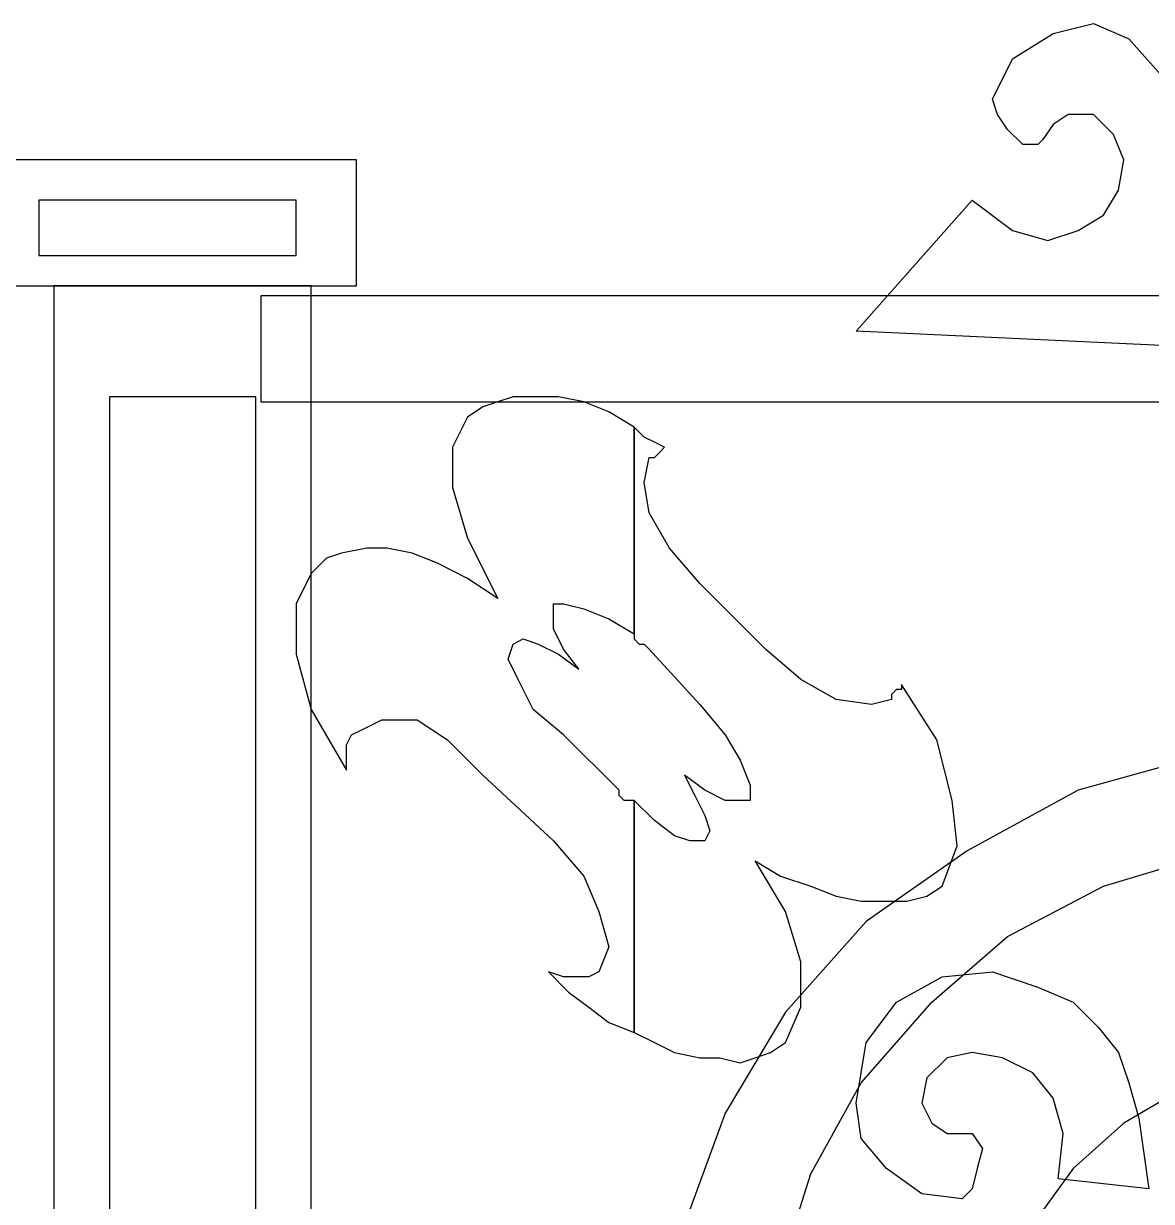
# Model space of a CAD drawing. Header units: centimetres. Extents: x -68 to 49, y -36 to 8.
# Drawn here: x 10.59 to 27.04, y -9.89 to 7.29 of the extents above; entities that cross this region are included whole.
import ezdxf

# ---------------------------------------------------------------- set-up
doc = ezdxf.new("R2010")
doc.units = ezdxf.units.CM
doc.header["$MEASUREMENT"] = 0
doc.layers.add('layer 1', color=7, linetype='Continuous')

msp = doc.modelspace()

# ---------------------------------------------------------------- linework, layer by layer
at = {"layer": 'layer 1', "color": 98}
for points, knots in [([(30.60911, 2.43098), (30.60911, 2.43098), (29.21096, 4.12348), (29.21096, 4.12348), (29.21096, 4.12348), (29.21096, 4.12348), (27.37129, 4.12348), (27.37129, 4.12348), (27.37129, 4.12348), (27.37129, 4.12348), (27.66563, 4.93294), (27.66563, 4.93294), (27.66563, 4.93294), (27.66563, 4.93294), (27.59205, 5.74239), (27.59205, 5.74239), (27.59205, 5.74239), (27.59205, 5.74239), (27.2977, 6.40468), (27.2977, 6.40468), (27.2977, 6.40468), (27.2977, 6.40468), (26.709, 7.06696), (26.709, 7.06696), (26.709, 7.06696), (26.709, 7.06696), (26.19389, 7.28772), (26.19389, 7.28772), (26.19389, 7.28772), (26.19389, 7.28772), (25.6052, 7.14055), (25.6052, 7.14055), (25.6052, 7.14055), (25.6052, 7.14055), (25.0165, 6.77261), (25.0165, 6.77261), (25.0165, 6.77261), (25.0165, 6.77261), (24.72216, 6.18392), (24.72216, 6.18392), (24.72216, 6.18392), (24.72216, 6.18392), (24.79574, 5.96315), (24.79574, 5.96315), (24.79574, 5.96315), (24.79574, 5.96315), (24.94292, 5.74239), (24.94292, 5.74239), (24.94292, 5.74239), (24.94292, 5.74239), (25.16368, 5.52163), (25.16368, 5.52163), (25.16368, 5.52163), (25.16368, 5.52163), (25.38444, 5.52163), (25.38444, 5.52163), (25.38444, 5.52163), (25.38444, 5.52163), (25.45803, 5.59522), (25.45803, 5.59522), (25.45803, 5.59522), (25.45803, 5.59522), (25.6052, 5.81598), (25.6052, 5.81598), (25.6052, 5.81598), (25.6052, 5.81598), (25.82596, 5.96315), (25.82596, 5.96315), (25.82596, 5.96315), (25.82596, 5.96315), (26.19389, 5.96315), (26.19389, 5.96315), (26.19389, 5.96315), (26.19389, 5.96315), (26.48824, 5.66881), (26.48824, 5.66881), (26.48824, 5.66881), (26.48824, 5.66881), (26.63542, 5.30087), (26.63542, 5.30087), (26.63542, 5.30087), (26.63542, 5.30087), (26.56183, 4.85935), (26.56183, 4.85935), (26.56183, 4.85935), (26.56183, 4.85935), (26.34107, 4.49142), (26.34107, 4.49142), (26.34107, 4.49142), (26.34107, 4.49142), (25.97313, 4.27066), (25.97313, 4.27066), (25.97313, 4.27066), (25.97313, 4.27066), (25.53161, 4.12348), (25.53161, 4.12348), (25.53161, 4.12348), (25.53161, 4.12348), (25.0165, 4.27066), (25.0165, 4.27066), (25.0165, 4.27066), (25.0165, 4.27066), (24.42781, 4.71218), (24.42781, 4.71218), (24.42781, 4.71218), (24.42781, 4.71218), (22.73531, 2.79892), (22.73531, 2.79892), (22.73531, 2.79892), (22.73531, 2.79892), (30.60911, 2.43098), (30.60911, 2.43098)], [0, 0, 0, 0, 0.03571429, 0.03571429, 0.03571429, 0.03571429, 0.07142857, 0.07142857, 0.07142857, 0.07142857, 0.10714286, 0.10714286, 0.10714286, 0.10714286, 0.14285714, 0.14285714, 0.14285714, 0.14285714, 0.17857143, 0.17857143, 0.17857143, 0.17857143, 0.21428571, 0.21428571, 0.21428571, 0.21428571, 0.25, 0.25, 0.25, 0.25, 0.28571429, 0.28571429, 0.28571429, 0.28571429, 0.32142857, 0.32142857, 0.32142857, 0.32142857, 0.35714286, 0.35714286, 0.35714286, 0.35714286, 0.39285714, 0.39285714, 0.39285714, 0.39285714, 0.42857143, 0.42857143, 0.42857143, 0.42857143, 0.46428571, 0.46428571, 0.46428571, 0.46428571, 0.5, 0.5, 0.5, 0.5, 0.53571429, 0.53571429, 0.53571429, 0.53571429, 0.57142857, 0.57142857, 0.57142857, 0.57142857, 0.60714286, 0.60714286, 0.60714286, 0.60714286, 0.64285714, 0.64285714, 0.64285714, 0.64285714, 0.67857143, 0.67857143, 0.67857143, 0.67857143, 0.71428571, 0.71428571, 0.71428571, 0.71428571, 0.75, 0.75, 0.75, 0.75, 0.78571429, 0.78571429, 0.78571429, 0.78571429, 0.82142857, 0.82142857, 0.82142857, 0.82142857, 0.85714286, 0.85714286, 0.85714286, 0.85714286, 0.89285714, 0.89285714, 0.89285714, 0.89285714, 0.92857143, 0.92857143, 0.92857143, 0.92857143, 0.96428571, 0.96428571, 0.96428571, 0.96428571, 1, 1, 1, 1]), ([(10.07835, 5.30087), (10.07835, 5.30087), (15.4502, 5.30087), (15.4502, 5.30087), (15.4502, 5.30087), (15.4502, 5.30087), (15.4502, 3.4612), (15.4502, 3.4612), (15.4502, 3.4612), (15.4502, 3.4612), (10.07835, 3.4612), (10.07835, 3.4612), (10.07835, 3.4612), (10.07835, 3.4612), (10.07835, 5.30087), (10.07835, 5.30087)], [0, 0, 0, 0, 0.25, 0.25, 0.25, 0.25, 0.5, 0.5, 0.5, 0.5, 0.75, 0.75, 0.75, 0.75, 1, 1, 1, 1]), ([(11.03499, 3.4612), (11.03499, 3.4612), (14.78792, 3.4612), (14.78792, 3.4612), (14.78792, 3.4612), (14.78792, 3.4612), (14.78792, -34.58325), (14.78792, -34.58325), (14.78792, -34.58325), (14.78792, -34.58325), (11.03499, -34.58325), (11.03499, -34.58325), (11.03499, -34.58325), (11.03499, -34.58325), (11.03499, 3.4612), (11.03499, 3.4612)], [0, 0, 0, 0, 0.25, 0.25, 0.25, 0.25, 0.5, 0.5, 0.5, 0.5, 0.75, 0.75, 0.75, 0.75, 1, 1, 1, 1]), ([(14.05205, 3.31403), (14.05205, 3.31403), (46.35672, 3.31403), (46.35672, 3.31403), (46.35672, 3.31403), (46.35672, 3.31403), (46.35672, 1.7687), (46.35672, 1.7687), (46.35672, 1.7687), (46.35672, 1.7687), (14.05205, 1.7687), (14.05205, 1.7687), (14.05205, 1.7687), (14.05205, 1.7687), (14.05205, 3.31403), (14.05205, 3.31403)], [0, 0, 0, 0, 0.25, 0.25, 0.25, 0.25, 0.5, 0.5, 0.5, 0.5, 0.75, 0.75, 0.75, 0.75, 1, 1, 1, 1]), ([(19.49748, -7.42967), (19.49748, -7.42967), (19.12955, -7.28249), (19.12955, -7.28249), (19.12955, -7.28249), (19.12955, -7.28249), (18.8352, -7.06173), (18.8352, -7.06173), (18.8352, -7.06173), (18.8352, -7.06173), (18.54085, -6.84097), (18.54085, -6.84097), (18.54085, -6.84097), (18.54085, -6.84097), (18.24651, -6.54662), (18.24651, -6.54662), (18.24651, -6.54662), (18.24651, -6.54662), (18.46727, -6.62021), (18.46727, -6.62021), (18.46727, -6.62021), (18.46727, -6.62021), (18.61444, -6.62021), (18.61444, -6.62021), (18.61444, -6.62021), (18.61444, -6.62021), (18.8352, -6.62021), (18.8352, -6.62021), (18.8352, -6.62021), (18.8352, -6.62021), (18.98237, -6.54662), (18.98237, -6.54662), (18.98237, -6.54662), (18.98237, -6.54662), (18.98237, -6.54662), (18.98237, -6.54662), (18.98237, -6.54662), (18.98237, -6.54662), (19.12955, -6.17869), (19.12955, -6.17869), (19.12955, -6.17869), (19.12955, -6.17869), (18.98237, -5.66358), (18.98237, -5.66358), (18.98237, -5.66358), (18.98237, -5.66358), (18.76161, -5.14847), (18.76161, -5.14847), (18.76161, -5.14847), (18.76161, -5.14847), (18.32009, -4.63336), (18.32009, -4.63336), (18.32009, -4.63336), (18.32009, -4.63336), (17.28987, -3.67673), (17.28987, -3.67673), (17.28987, -3.67673), (17.28987, -3.67673), (16.77477, -3.16163), (16.77477, -3.16163), (16.77477, -3.16163), (16.77477, -3.16163), (16.33324, -2.86728), (16.33324, -2.86728), (16.33324, -2.86728), (16.33324, -2.86728), (15.81814, -2.86728), (15.81814, -2.86728), (15.81814, -2.86728), (15.81814, -2.86728), (15.52379, -3.01445), (15.52379, -3.01445), (15.52379, -3.01445), (15.52379, -3.01445), (15.52379, -3.01445), (15.52379, -3.01445), (15.52379, -3.01445), (15.52379, -3.01445), (15.37661, -3.08804), (15.37661, -3.08804), (15.37661, -3.08804), (15.37661, -3.08804), (15.30303, -3.23521), (15.30303, -3.23521), (15.30303, -3.23521), (15.30303, -3.23521), (15.30303, -3.45597), (15.30303, -3.45597), (15.30303, -3.45597), (15.30303, -3.45597), (15.30303, -3.60315), (15.30303, -3.60315), (15.30303, -3.60315), (15.30303, -3.60315), (14.78792, -2.7201), (14.78792, -2.7201), (14.78792, -2.7201), (14.78792, -2.7201), (14.56716, -1.91065), (14.56716, -1.91065), (14.56716, -1.91065), (14.56716, -1.91065), (14.56716, -1.17478), (14.56716, -1.17478), (14.56716, -1.17478), (14.56716, -1.17478), (14.78792, -0.73326), (14.78792, -0.73326), (14.78792, -0.73326), (14.78792, -0.73326), (14.78792, -0.73326), (14.78792, -0.73326), (14.78792, -0.73326), (14.78792, -0.73326), (15.00868, -0.5125), (15.00868, -0.5125), (15.00868, -0.5125), (15.00868, -0.5125), (15.22944, -0.43891), (15.22944, -0.43891), (15.22944, -0.43891), (15.22944, -0.43891), (15.59738, -0.36532), (15.59738, -0.36532), (15.59738, -0.36532), (15.59738, -0.36532), (15.89172, -0.36532), (15.89172, -0.36532), (15.89172, -0.36532), (15.89172, -0.36532), (16.25966, -0.43891), (16.25966, -0.43891), (16.25966, -0.43891), (16.25966, -0.43891), (16.62759, -0.58608), (16.62759, -0.58608), (16.62759, -0.58608), (16.62759, -0.58608), (17.06911, -0.80684), (17.06911, -0.80684), (17.06911, -0.80684), (17.06911, -0.80684), (17.51064, -1.10119), (17.51064, -1.10119), (17.51064, -1.10119), (17.51064, -1.10119), (17.06911, -0.21815), (17.06911, -0.21815), (17.06911, -0.21815), (17.06911, -0.21815), (16.84835, 0.51772), (16.84835, 0.51772), (16.84835, 0.51772), (16.84835, 0.51772), (16.84835, 1.10642), (16.84835, 1.10642), (16.84835, 1.10642), (16.84835, 1.10642), (17.06911, 1.54794), (17.06911, 1.54794), (17.06911, 1.54794), (17.06911, 1.54794), (17.06911, 1.54794), (17.06911, 1.54794), (17.06911, 1.54794), (17.06911, 1.54794), (17.28987, 1.69511), (17.28987, 1.69511), (17.28987, 1.69511), (17.28987, 1.69511), (17.51064, 1.7687), (17.51064, 1.7687), (17.51064, 1.7687), (17.51064, 1.7687), (17.7314, 1.84229), (17.7314, 1.84229), (17.7314, 1.84229), (17.7314, 1.84229), (18.09933, 1.84229), (18.09933, 1.84229), (18.09933, 1.84229), (18.09933, 1.84229), (18.39368, 1.84229), (18.39368, 1.84229), (18.39368, 1.84229), (18.39368, 1.84229), (18.76161, 1.7687), (18.76161, 1.7687), (18.76161, 1.7687), (18.76161, 1.7687), (19.12955, 1.62153), (19.12955, 1.62153), (19.12955, 1.62153), (19.12955, 1.62153), (19.49748, 1.40076), (19.49748, 1.40076), (19.49748, 1.40076), (19.49748, 1.40076), (19.49748, -1.6163), (19.49748, -1.6163), (19.49748, -1.6163), (19.49748, -1.6163), (19.12955, -1.39554), (19.12955, -1.39554), (19.12955, -1.39554), (19.12955, -1.39554), (18.76161, -1.24837), (18.76161, -1.24837), (18.76161, -1.24837), (18.76161, -1.24837), (18.46727, -1.17478), (18.46727, -1.17478), (18.46727, -1.17478), (18.46727, -1.17478), (18.32009, -1.17478), (18.32009, -1.17478), (18.32009, -1.17478), (18.32009, -1.17478), (18.32009, -1.17478), (18.32009, -1.17478), (18.32009, -1.17478), (18.32009, -1.17478), (18.32009, -1.32195), (18.32009, -1.32195), (18.32009, -1.32195), (18.32009, -1.32195), (18.32009, -1.54271), (18.32009, -1.54271), (18.32009, -1.54271), (18.32009, -1.54271), (18.46727, -1.83706), (18.46727, -1.83706), (18.46727, -1.83706), (18.46727, -1.83706), (18.68803, -2.13141), (18.68803, -2.13141), (18.68803, -2.13141), (18.68803, -2.13141), (18.39368, -1.91065), (18.39368, -1.91065), (18.39368, -1.91065), (18.39368, -1.91065), (18.09933, -1.76347), (18.09933, -1.76347), (18.09933, -1.76347), (18.09933, -1.76347), (17.87857, -1.68989), (17.87857, -1.68989), (17.87857, -1.68989), (17.87857, -1.68989), (17.7314, -1.76347), (17.7314, -1.76347), (17.7314, -1.76347), (17.7314, -1.76347), (17.7314, -1.76347), (17.7314, -1.76347), (17.7314, -1.76347), (17.7314, -1.76347), (17.65781, -1.98423), (17.65781, -1.98423), (17.65781, -1.98423), (17.65781, -1.98423), (17.80498, -2.27858), (17.80498, -2.27858), (17.80498, -2.27858), (17.80498, -2.27858), (18.02574, -2.7201), (18.02574, -2.7201), (18.02574, -2.7201), (18.02574, -2.7201), (18.46727, -3.08804), (18.46727, -3.08804), (18.46727, -3.08804), (18.46727, -3.08804), (19.27672, -3.89749), (19.27672, -3.89749), (19.27672, -3.89749), (19.27672, -3.89749), (19.27672, -3.97108), (19.27672, -3.97108), (19.27672, -3.97108), (19.27672, -3.97108), (19.35031, -4.04467), (19.35031, -4.04467), (19.35031, -4.04467), (19.35031, -4.04467), (19.4239, -4.04467), (19.4239, -4.04467), (19.4239, -4.04467), (19.4239, -4.04467), (19.49748, -4.04467), (19.49748, -4.04467), (19.49748, -4.04467), (19.49748, -4.04467), (19.49748, -7.42967), (19.49748, -7.42967)], [0, 0, 0, 0, 0.01351351, 0.01351351, 0.01351351, 0.01351351, 0.02702703, 0.02702703, 0.02702703, 0.02702703, 0.04054054, 0.04054054, 0.04054054, 0.04054054, 0.05405405, 0.05405405, 0.05405405, 0.05405405, 0.06756757, 0.06756757, 0.06756757, 0.06756757, 0.08108108, 0.08108108, 0.08108108, 0.08108108, 0.09459459, 0.09459459, 0.09459459, 0.09459459, 0.10810811, 0.10810811, 0.10810811, 0.10810811, 0.12162162, 0.12162162, 0.12162162, 0.12162162, 0.13513514, 0.13513514, 0.13513514, 0.13513514, 0.14864865, 0.14864865, 0.14864865, 0.14864865, 0.16216216, 0.16216216, 0.16216216, 0.16216216, 0.17567568, 0.17567568, 0.17567568, 0.17567568, 0.18918919, 0.18918919, 0.18918919, 0.18918919, 0.2027027, 0.2027027, 0.2027027, 0.2027027, 0.21621622, 0.21621622, 0.21621622, 0.21621622, 0.22972973, 0.22972973, 0.22972973, 0.22972973, 0.24324324, 0.24324324, 0.24324324, 0.24324324, 0.25675676, 0.25675676, 0.25675676, 0.25675676, 0.27027027, 0.27027027, 0.27027027, 0.27027027, 0.28378378, 0.28378378, 0.28378378, 0.28378378, 0.2972973, 0.2972973, 0.2972973, 0.2972973, 0.31081081, 0.31081081, 0.31081081, 0.31081081, 0.32432432, 0.32432432, 0.32432432, 0.32432432, 0.33783784, 0.33783784, 0.33783784, 0.33783784, 0.35135135, 0.35135135, 0.35135135, 0.35135135, 0.36486486, 0.36486486, 0.36486486, 0.36486486, 0.37837838, 0.37837838, 0.37837838, 0.37837838, 0.39189189, 0.39189189, 0.39189189, 0.39189189, 0.40540541, 0.40540541, 0.40540541, 0.40540541, 0.41891892, 0.41891892, 0.41891892, 0.41891892, 0.43243243, 0.43243243, 0.43243243, 0.43243243, 0.44594595, 0.44594595, 0.44594595, 0.44594595, 0.45945946, 0.45945946, 0.45945946, 0.45945946, 0.47297297, 0.47297297, 0.47297297, 0.47297297, 0.48648649, 0.48648649, 0.48648649, 0.48648649, 0.5, 0.5, 0.5, 0.5, 0.51351351, 0.51351351, 0.51351351, 0.51351351, 0.52702703, 0.52702703, 0.52702703, 0.52702703, 0.54054054, 0.54054054, 0.54054054, 0.54054054, 0.55405405, 0.55405405, 0.55405405, 0.55405405, 0.56756757, 0.56756757, 0.56756757, 0.56756757, 0.58108108, 0.58108108, 0.58108108, 0.58108108, 0.59459459, 0.59459459, 0.59459459, 0.59459459, 0.60810811, 0.60810811, 0.60810811, 0.60810811, 0.62162162, 0.62162162, 0.62162162, 0.62162162, 0.63513514, 0.63513514, 0.63513514, 0.63513514, 0.64864865, 0.64864865, 0.64864865, 0.64864865, 0.66216216, 0.66216216, 0.66216216, 0.66216216, 0.67567568, 0.67567568, 0.67567568, 0.67567568, 0.68918919, 0.68918919, 0.68918919, 0.68918919, 0.7027027, 0.7027027, 0.7027027, 0.7027027, 0.71621622, 0.71621622, 0.71621622, 0.71621622, 0.72972973, 0.72972973, 0.72972973, 0.72972973, 0.74324324, 0.74324324, 0.74324324, 0.74324324, 0.75675676, 0.75675676, 0.75675676, 0.75675676, 0.77027027, 0.77027027, 0.77027027, 0.77027027, 0.78378378, 0.78378378, 0.78378378, 0.78378378, 0.7972973, 0.7972973, 0.7972973, 0.7972973, 0.81081081, 0.81081081, 0.81081081, 0.81081081, 0.82432432, 0.82432432, 0.82432432, 0.82432432, 0.83783784, 0.83783784, 0.83783784, 0.83783784, 0.85135135, 0.85135135, 0.85135135, 0.85135135, 0.86486486, 0.86486486, 0.86486486, 0.86486486, 0.87837838, 0.87837838, 0.87837838, 0.87837838, 0.89189189, 0.89189189, 0.89189189, 0.89189189, 0.90540541, 0.90540541, 0.90540541, 0.90540541, 0.91891892, 0.91891892, 0.91891892, 0.91891892, 0.93243243, 0.93243243, 0.93243243, 0.93243243, 0.94594595, 0.94594595, 0.94594595, 0.94594595, 0.95945946, 0.95945946, 0.95945946, 0.95945946, 0.97297297, 0.97297297, 0.97297297, 0.97297297, 0.98648649, 0.98648649, 0.98648649, 0.98648649, 1, 1, 1, 1]), ([(23.39759, -2.35217), (23.39759, -2.35217), (23.9127, -3.16163), (23.9127, -3.16163), (23.9127, -3.16163), (23.9127, -3.16163), (24.13346, -4.04467), (24.13346, -4.04467), (24.13346, -4.04467), (24.13346, -4.04467), (24.20705, -4.70695), (24.20705, -4.70695), (24.20705, -4.70695), (24.20705, -4.70695), (23.98629, -5.29565), (23.98629, -5.29565), (23.98629, -5.29565), (23.98629, -5.29565), (23.98629, -5.29565), (23.98629, -5.29565), (23.98629, -5.29565), (23.98629, -5.29565), (23.76553, -5.44282), (23.76553, -5.44282), (23.76553, -5.44282), (23.76553, -5.44282), (23.47118, -5.51641), (23.47118, -5.51641), (23.47118, -5.51641), (23.47118, -5.51641), (23.17683, -5.51641), (23.17683, -5.51641), (23.17683, -5.51641), (23.17683, -5.51641), (22.8089, -5.51641), (22.8089, -5.51641), (22.8089, -5.51641), (22.8089, -5.51641), (22.44096, -5.44282), (22.44096, -5.44282), (22.44096, -5.44282), (22.44096, -5.44282), (22.07303, -5.29565), (22.07303, -5.29565), (22.07303, -5.29565), (22.07303, -5.29565), (21.6315, -5.14847), (21.6315, -5.14847), (21.6315, -5.14847), (21.6315, -5.14847), (21.26357, -4.92771), (21.26357, -4.92771), (21.26357, -4.92771), (21.26357, -4.92771), (21.70509, -5.66358), (21.70509, -5.66358), (21.70509, -5.66358), (21.70509, -5.66358), (21.92585, -6.39945), (21.92585, -6.39945), (21.92585, -6.39945), (21.92585, -6.39945), (21.92585, -7.06173), (21.92585, -7.06173), (21.92585, -7.06173), (21.92585, -7.06173), (21.70509, -7.57684), (21.70509, -7.57684), (21.70509, -7.57684), (21.70509, -7.57684), (21.70509, -7.57684), (21.70509, -7.57684), (21.70509, -7.57684), (21.70509, -7.57684), (21.48433, -7.72402), (21.48433, -7.72402), (21.48433, -7.72402), (21.48433, -7.72402), (21.26357, -7.7976), (21.26357, -7.7976), (21.26357, -7.7976), (21.26357, -7.7976), (21.04281, -7.87119), (21.04281, -7.87119), (21.04281, -7.87119), (21.04281, -7.87119), (20.74846, -7.7976), (20.74846, -7.7976), (20.74846, -7.7976), (20.74846, -7.7976), (20.45411, -7.7976), (20.45411, -7.7976), (20.45411, -7.7976), (20.45411, -7.7976), (20.08618, -7.72402), (20.08618, -7.72402), (20.08618, -7.72402), (20.08618, -7.72402), (19.79183, -7.57684), (19.79183, -7.57684), (19.79183, -7.57684), (19.79183, -7.57684), (19.49748, -7.42967), (19.49748, -7.42967), (19.49748, -7.42967), (19.49748, -7.42967), (19.49748, -4.04467), (19.49748, -4.04467), (19.49748, -4.04467), (19.49748, -4.04467), (19.79183, -4.33902), (19.79183, -4.33902), (19.79183, -4.33902), (19.79183, -4.33902), (20.08618, -4.55978), (20.08618, -4.55978), (20.08618, -4.55978), (20.08618, -4.55978), (20.30694, -4.63336), (20.30694, -4.63336), (20.30694, -4.63336), (20.30694, -4.63336), (20.5277, -4.63336), (20.5277, -4.63336), (20.5277, -4.63336), (20.5277, -4.63336), (20.5277, -4.63336), (20.5277, -4.63336), (20.5277, -4.63336), (20.5277, -4.63336), (20.60129, -4.48619), (20.60129, -4.48619), (20.60129, -4.48619), (20.60129, -4.48619), (20.5277, -4.26543), (20.5277, -4.26543), (20.5277, -4.26543), (20.5277, -4.26543), (20.38053, -3.97108), (20.38053, -3.97108), (20.38053, -3.97108), (20.38053, -3.97108), (20.23335, -3.67673), (20.23335, -3.67673), (20.23335, -3.67673), (20.23335, -3.67673), (20.5277, -3.89749), (20.5277, -3.89749), (20.5277, -3.89749), (20.5277, -3.89749), (20.82205, -4.04467), (20.82205, -4.04467), (20.82205, -4.04467), (20.82205, -4.04467), (21.04281, -4.04467), (21.04281, -4.04467), (21.04281, -4.04467), (21.04281, -4.04467), (21.18998, -4.04467), (21.18998, -4.04467), (21.18998, -4.04467), (21.18998, -4.04467), (21.18998, -4.04467), (21.18998, -4.04467), (21.18998, -4.04467), (21.18998, -4.04467), (21.18998, -3.82391), (21.18998, -3.82391), (21.18998, -3.82391), (21.18998, -3.82391), (21.04281, -3.45597), (21.04281, -3.45597), (21.04281, -3.45597), (21.04281, -3.45597), (20.82205, -3.08804), (20.82205, -3.08804), (20.82205, -3.08804), (20.82205, -3.08804), (20.45411, -2.64652), (20.45411, -2.64652), (20.45411, -2.64652), (20.45411, -2.64652), (19.71824, -1.83706), (19.71824, -1.83706), (19.71824, -1.83706), (19.71824, -1.83706), (19.64466, -1.76347), (19.64466, -1.76347), (19.64466, -1.76347), (19.64466, -1.76347), (19.57107, -1.76347), (19.57107, -1.76347), (19.57107, -1.76347), (19.57107, -1.76347), (19.49748, -1.68989), (19.49748, -1.68989), (19.49748, -1.68989), (19.49748, -1.68989), (19.49748, -1.6163), (19.49748, -1.6163), (19.49748, -1.6163), (19.49748, -1.6163), (19.49748, 1.40076), (19.49748, 1.40076), (19.49748, 1.40076), (19.49748, 1.40076), (19.57107, 1.32718), (19.57107, 1.32718), (19.57107, 1.32718), (19.57107, 1.32718), (19.64466, 1.25359), (19.64466, 1.25359), (19.64466, 1.25359), (19.64466, 1.25359), (19.79183, 1.18), (19.79183, 1.18), (19.79183, 1.18), (19.79183, 1.18), (19.939, 1.10642), (19.939, 1.10642), (19.939, 1.10642), (19.939, 1.10642), (19.939, 1.10642), (19.939, 1.10642), (19.939, 1.10642), (19.939, 1.10642), (19.86542, 1.03283), (19.86542, 1.03283), (19.86542, 1.03283), (19.86542, 1.03283), (19.79183, 0.95924), (19.79183, 0.95924), (19.79183, 0.95924), (19.79183, 0.95924), (19.71824, 0.95924), (19.71824, 0.95924), (19.71824, 0.95924), (19.71824, 0.95924), (19.71824, 0.95924), (19.71824, 0.95924), (19.71824, 0.95924), (19.71824, 0.95924), (19.64466, 0.59131), (19.64466, 0.59131), (19.64466, 0.59131), (19.64466, 0.59131), (19.71824, 0.14979), (19.71824, 0.14979), (19.71824, 0.14979), (19.71824, 0.14979), (20.01259, -0.36532), (20.01259, -0.36532), (20.01259, -0.36532), (20.01259, -0.36532), (20.45411, -0.88043), (20.45411, -0.88043), (20.45411, -0.88043), (20.45411, -0.88043), (21.41074, -1.83706), (21.41074, -1.83706), (21.41074, -1.83706), (21.41074, -1.83706), (21.92585, -2.27858), (21.92585, -2.27858), (21.92585, -2.27858), (21.92585, -2.27858), (22.44096, -2.57293), (22.44096, -2.57293), (22.44096, -2.57293), (22.44096, -2.57293), (22.95607, -2.64652), (22.95607, -2.64652), (22.95607, -2.64652), (22.95607, -2.64652), (23.25042, -2.57293), (23.25042, -2.57293), (23.25042, -2.57293), (23.25042, -2.57293), (23.25042, -2.57293), (23.25042, -2.57293), (23.25042, -2.57293), (23.25042, -2.57293), (23.25042, -2.49934), (23.25042, -2.49934), (23.25042, -2.49934), (23.25042, -2.49934), (23.324, -2.42576), (23.324, -2.42576), (23.324, -2.42576), (23.324, -2.42576), (23.39759, -2.42576), (23.39759, -2.42576), (23.39759, -2.42576), (23.39759, -2.42576), (23.39759, -2.35217), (23.39759, -2.35217)], [0, 0, 0, 0, 0.01351351, 0.01351351, 0.01351351, 0.01351351, 0.02702703, 0.02702703, 0.02702703, 0.02702703, 0.04054054, 0.04054054, 0.04054054, 0.04054054, 0.05405405, 0.05405405, 0.05405405, 0.05405405, 0.06756757, 0.06756757, 0.06756757, 0.06756757, 0.08108108, 0.08108108, 0.08108108, 0.08108108, 0.09459459, 0.09459459, 0.09459459, 0.09459459, 0.10810811, 0.10810811, 0.10810811, 0.10810811, 0.12162162, 0.12162162, 0.12162162, 0.12162162, 0.13513514, 0.13513514, 0.13513514, 0.13513514, 0.14864865, 0.14864865, 0.14864865, 0.14864865, 0.16216216, 0.16216216, 0.16216216, 0.16216216, 0.17567568, 0.17567568, 0.17567568, 0.17567568, 0.18918919, 0.18918919, 0.18918919, 0.18918919, 0.2027027, 0.2027027, 0.2027027, 0.2027027, 0.21621622, 0.21621622, 0.21621622, 0.21621622, 0.22972973, 0.22972973, 0.22972973, 0.22972973, 0.24324324, 0.24324324, 0.24324324, 0.24324324, 0.25675676, 0.25675676, 0.25675676, 0.25675676, 0.27027027, 0.27027027, 0.27027027, 0.27027027, 0.28378378, 0.28378378, 0.28378378, 0.28378378, 0.2972973, 0.2972973, 0.2972973, 0.2972973, 0.31081081, 0.31081081, 0.31081081, 0.31081081, 0.32432432, 0.32432432, 0.32432432, 0.32432432, 0.33783784, 0.33783784, 0.33783784, 0.33783784, 0.35135135, 0.35135135, 0.35135135, 0.35135135, 0.36486486, 0.36486486, 0.36486486, 0.36486486, 0.37837838, 0.37837838, 0.37837838, 0.37837838, 0.39189189, 0.39189189, 0.39189189, 0.39189189, 0.40540541, 0.40540541, 0.40540541, 0.40540541, 0.41891892, 0.41891892, 0.41891892, 0.41891892, 0.43243243, 0.43243243, 0.43243243, 0.43243243, 0.44594595, 0.44594595, 0.44594595, 0.44594595, 0.45945946, 0.45945946, 0.45945946, 0.45945946, 0.47297297, 0.47297297, 0.47297297, 0.47297297, 0.48648649, 0.48648649, 0.48648649, 0.48648649, 0.5, 0.5, 0.5, 0.5, 0.51351351, 0.51351351, 0.51351351, 0.51351351, 0.52702703, 0.52702703, 0.52702703, 0.52702703, 0.54054054, 0.54054054, 0.54054054, 0.54054054, 0.55405405, 0.55405405, 0.55405405, 0.55405405, 0.56756757, 0.56756757, 0.56756757, 0.56756757, 0.58108108, 0.58108108, 0.58108108, 0.58108108, 0.59459459, 0.59459459, 0.59459459, 0.59459459, 0.60810811, 0.60810811, 0.60810811, 0.60810811, 0.62162162, 0.62162162, 0.62162162, 0.62162162, 0.63513514, 0.63513514, 0.63513514, 0.63513514, 0.64864865, 0.64864865, 0.64864865, 0.64864865, 0.66216216, 0.66216216, 0.66216216, 0.66216216, 0.67567568, 0.67567568, 0.67567568, 0.67567568, 0.68918919, 0.68918919, 0.68918919, 0.68918919, 0.7027027, 0.7027027, 0.7027027, 0.7027027, 0.71621622, 0.71621622, 0.71621622, 0.71621622, 0.72972973, 0.72972973, 0.72972973, 0.72972973, 0.74324324, 0.74324324, 0.74324324, 0.74324324, 0.75675676, 0.75675676, 0.75675676, 0.75675676, 0.77027027, 0.77027027, 0.77027027, 0.77027027, 0.78378378, 0.78378378, 0.78378378, 0.78378378, 0.7972973, 0.7972973, 0.7972973, 0.7972973, 0.81081081, 0.81081081, 0.81081081, 0.81081081, 0.82432432, 0.82432432, 0.82432432, 0.82432432, 0.83783784, 0.83783784, 0.83783784, 0.83783784, 0.85135135, 0.85135135, 0.85135135, 0.85135135, 0.86486486, 0.86486486, 0.86486486, 0.86486486, 0.87837838, 0.87837838, 0.87837838, 0.87837838, 0.89189189, 0.89189189, 0.89189189, 0.89189189, 0.90540541, 0.90540541, 0.90540541, 0.90540541, 0.91891892, 0.91891892, 0.91891892, 0.91891892, 0.93243243, 0.93243243, 0.93243243, 0.93243243, 0.94594595, 0.94594595, 0.94594595, 0.94594595, 0.95945946, 0.95945946, 0.95945946, 0.95945946, 0.97297297, 0.97297297, 0.97297297, 0.97297297, 0.98648649, 0.98648649, 0.98648649, 0.98648649, 1, 1, 1, 1]), ([(29.72607, -3.23521), (29.72607, -3.23521), (29.94683, -3.23521), (29.94683, -3.23521), (29.94683, -3.23521), (29.94683, -3.23521), (29.94683, -4.70695), (29.94683, -4.70695), (29.94683, -4.70695), (29.94683, -4.70695), (29.43172, -4.70695), (29.43172, -4.70695), (29.43172, -4.70695), (29.43172, -4.70695), (27.81281, -4.85413), (27.81281, -4.85413), (27.81281, -4.85413), (27.81281, -4.85413), (26.34107, -5.29565), (26.34107, -5.29565), (26.34107, -5.29565), (26.34107, -5.29565), (24.94292, -6.03152), (24.94292, -6.03152), (24.94292, -6.03152), (24.94292, -6.03152), (23.83911, -6.98815), (23.83911, -6.98815), (23.83911, -6.98815), (23.83911, -6.98815), (22.8089, -8.16554), (22.8089, -8.16554), (22.8089, -8.16554), (22.8089, -8.16554), (22.07303, -9.4901), (22.07303, -9.4901), (22.07303, -9.4901), (22.07303, -9.4901), (21.6315, -10.88825), (21.6315, -10.88825), (21.6315, -10.88825), (21.6315, -10.88825), (21.48433, -12.43358), (21.48433, -12.43358), (21.48433, -12.43358), (21.48433, -12.43358), (21.48433, -19.79227), (21.48433, -19.79227), (21.48433, -19.79227), (21.48433, -19.79227), (21.6315, -21.3376), (21.6315, -21.3376), (21.6315, -21.3376), (21.6315, -21.3376), (22.07303, -22.73575), (22.07303, -22.73575), (22.07303, -22.73575), (22.07303, -22.73575), (22.8089, -24.06032), (22.8089, -24.06032), (22.8089, -24.06032), (22.8089, -24.06032), (23.83911, -25.23771), (23.83911, -25.23771), (23.83911, -25.23771), (23.83911, -25.23771), (24.94292, -26.19434), (24.94292, -26.19434), (24.94292, -26.19434), (24.94292, -26.19434), (26.34107, -26.93021), (26.34107, -26.93021), (26.34107, -26.93021), (26.34107, -26.93021), (27.81281, -27.37173), (27.81281, -27.37173), (27.81281, -27.37173), (27.81281, -27.37173), (29.43172, -27.5189), (29.43172, -27.5189), (29.43172, -27.5189), (29.43172, -27.5189), (29.94683, -27.5189), (29.94683, -27.5189), (29.94683, -27.5189), (29.94683, -27.5189), (29.94683, -29.13781), (29.94683, -29.13781), (29.94683, -29.13781), (29.94683, -29.13781), (29.43172, -29.13781), (29.43172, -29.13781), (29.43172, -29.13781), (29.43172, -29.13781), (27.51846, -28.99064), (27.51846, -28.99064), (27.51846, -28.99064), (27.51846, -28.99064), (25.75237, -28.47553), (25.75237, -28.47553), (25.75237, -28.47553), (25.75237, -28.47553), (24.13346, -27.66608), (24.13346, -27.66608), (24.13346, -27.66608), (24.13346, -27.66608), (22.73531, -26.56227), (22.73531, -26.56227), (22.73531, -26.56227), (22.73531, -26.56227), (21.6315, -25.31129), (21.6315, -25.31129), (21.6315, -25.31129), (21.6315, -25.31129), (20.74846, -23.83956), (20.74846, -23.83956), (20.74846, -23.83956), (20.74846, -23.83956), (20.23335, -22.22064), (20.23335, -22.22064), (20.23335, -22.22064), (20.23335, -22.22064), (20.01259, -20.52814), (20.01259, -20.52814), (20.01259, -20.52814), (20.01259, -20.52814), (20.01259, -11.99206), (20.01259, -11.99206), (20.01259, -11.99206), (20.01259, -11.99206), (20.23335, -10.22597), (20.23335, -10.22597), (20.23335, -10.22597), (20.23335, -10.22597), (20.82205, -8.60706), (20.82205, -8.60706), (20.82205, -8.60706), (20.82205, -8.60706), (21.70509, -7.13532), (21.70509, -7.13532), (21.70509, -7.13532), (21.70509, -7.13532), (22.88248, -5.81076), (22.88248, -5.81076), (22.88248, -5.81076), (22.88248, -5.81076), (24.35422, -4.78054), (24.35422, -4.78054), (24.35422, -4.78054), (24.35422, -4.78054), (25.97313, -3.89749), (25.97313, -3.89749), (25.97313, -3.89749), (25.97313, -3.89749), (27.81281, -3.38239), (27.81281, -3.38239), (27.81281, -3.38239), (27.81281, -3.38239), (29.72607, -3.23521), (29.72607, -3.23521)], [0, 0, 0, 0, 0.025, 0.025, 0.025, 0.025, 0.05, 0.05, 0.05, 0.05, 0.075, 0.075, 0.075, 0.075, 0.1, 0.1, 0.1, 0.1, 0.125, 0.125, 0.125, 0.125, 0.15, 0.15, 0.15, 0.15, 0.175, 0.175, 0.175, 0.175, 0.2, 0.2, 0.2, 0.2, 0.225, 0.225, 0.225, 0.225, 0.25, 0.25, 0.25, 0.25, 0.275, 0.275, 0.275, 0.275, 0.3, 0.3, 0.3, 0.3, 0.325, 0.325, 0.325, 0.325, 0.35, 0.35, 0.35, 0.35, 0.375, 0.375, 0.375, 0.375, 0.4, 0.4, 0.4, 0.4, 0.425, 0.425, 0.425, 0.425, 0.45, 0.45, 0.45, 0.45, 0.475, 0.475, 0.475, 0.475, 0.5, 0.5, 0.5, 0.5, 0.525, 0.525, 0.525, 0.525, 0.55, 0.55, 0.55, 0.55, 0.575, 0.575, 0.575, 0.575, 0.6, 0.6, 0.6, 0.6, 0.625, 0.625, 0.625, 0.625, 0.65, 0.65, 0.65, 0.65, 0.675, 0.675, 0.675, 0.675, 0.7, 0.7, 0.7, 0.7, 0.725, 0.725, 0.725, 0.725, 0.75, 0.75, 0.75, 0.75, 0.775, 0.775, 0.775, 0.775, 0.8, 0.8, 0.8, 0.8, 0.825, 0.825, 0.825, 0.825, 0.85, 0.85, 0.85, 0.85, 0.875, 0.875, 0.875, 0.875, 0.9, 0.9, 0.9, 0.9, 0.925, 0.925, 0.925, 0.925, 0.95, 0.95, 0.95, 0.95, 0.975, 0.975, 0.975, 0.975, 1, 1, 1, 1]), ([(24.72216, -6.54662), (24.72216, -6.54662), (23.98629, -6.62021), (23.98629, -6.62021), (23.98629, -6.62021), (23.98629, -6.62021), (23.324, -6.98815), (23.324, -6.98815), (23.324, -6.98815), (23.324, -6.98815), (22.88248, -7.57684), (22.88248, -7.57684), (22.88248, -7.57684), (22.88248, -7.57684), (22.73531, -8.45989), (22.73531, -8.45989), (22.73531, -8.45989), (22.73531, -8.45989), (22.8089, -8.97499), (22.8089, -8.97499), (22.8089, -8.97499), (22.8089, -8.97499), (23.17683, -9.41652), (23.17683, -9.41652), (23.17683, -9.41652), (23.17683, -9.41652), (23.69194, -9.78445), (23.69194, -9.78445), (23.69194, -9.78445), (23.69194, -9.78445), (24.28063, -9.85804), (24.28063, -9.85804), (24.28063, -9.85804), (24.28063, -9.85804), (24.42781, -9.71086), (24.42781, -9.71086), (24.42781, -9.71086), (24.42781, -9.71086), (24.50139, -9.41652), (24.50139, -9.41652), (24.50139, -9.41652), (24.50139, -9.41652), (24.57498, -9.12217), (24.57498, -9.12217), (24.57498, -9.12217), (24.57498, -9.12217), (24.42781, -8.90141), (24.42781, -8.90141), (24.42781, -8.90141), (24.42781, -8.90141), (24.35422, -8.90141), (24.35422, -8.90141), (24.35422, -8.90141), (24.35422, -8.90141), (24.05987, -8.90141), (24.05987, -8.90141), (24.05987, -8.90141), (24.05987, -8.90141), (23.83911, -8.75423), (23.83911, -8.75423), (23.83911, -8.75423), (23.83911, -8.75423), (23.69194, -8.45989), (23.69194, -8.45989), (23.69194, -8.45989), (23.69194, -8.45989), (23.76553, -8.09195), (23.76553, -8.09195), (23.76553, -8.09195), (23.76553, -8.09195), (24.05987, -7.7976), (24.05987, -7.7976), (24.05987, -7.7976), (24.05987, -7.7976), (24.42781, -7.72402), (24.42781, -7.72402), (24.42781, -7.72402), (24.42781, -7.72402), (24.86933, -7.7976), (24.86933, -7.7976), (24.86933, -7.7976), (24.86933, -7.7976), (25.31085, -8.01836), (25.31085, -8.01836), (25.31085, -8.01836), (25.31085, -8.01836), (25.6052, -8.3863), (25.6052, -8.3863), (25.6052, -8.3863), (25.6052, -8.3863), (25.75237, -8.90141), (25.75237, -8.90141), (25.75237, -8.90141), (25.75237, -8.90141), (25.67879, -9.56369), (25.67879, -9.56369), (25.67879, -9.56369), (25.67879, -9.56369), (27.00335, -9.71086), (27.00335, -9.71086), (27.00335, -9.71086), (27.00335, -9.71086), (26.92976, -9.19575), (26.92976, -9.19575), (26.92976, -9.19575), (26.92976, -9.19575), (26.85618, -8.68065), (26.85618, -8.68065), (26.85618, -8.68065), (26.85618, -8.68065), (26.709, -8.16554), (26.709, -8.16554), (26.709, -8.16554), (26.709, -8.16554), (26.56183, -7.72402), (26.56183, -7.72402), (26.56183, -7.72402), (26.56183, -7.72402), (26.26748, -7.35608), (26.26748, -7.35608), (26.26748, -7.35608), (26.26748, -7.35608), (25.89955, -6.98815), (25.89955, -6.98815), (25.89955, -6.98815), (25.89955, -6.98815), (25.38444, -6.76739), (25.38444, -6.76739), (25.38444, -6.76739), (25.38444, -6.76739), (24.72216, -6.54662), (24.72216, -6.54662)], [0, 0, 0, 0, 0.03030303, 0.03030303, 0.03030303, 0.03030303, 0.06060606, 0.06060606, 0.06060606, 0.06060606, 0.09090909, 0.09090909, 0.09090909, 0.09090909, 0.12121212, 0.12121212, 0.12121212, 0.12121212, 0.15151515, 0.15151515, 0.15151515, 0.15151515, 0.18181818, 0.18181818, 0.18181818, 0.18181818, 0.21212121, 0.21212121, 0.21212121, 0.21212121, 0.24242424, 0.24242424, 0.24242424, 0.24242424, 0.27272727, 0.27272727, 0.27272727, 0.27272727, 0.3030303, 0.3030303, 0.3030303, 0.3030303, 0.33333333, 0.33333333, 0.33333333, 0.33333333, 0.36363636, 0.36363636, 0.36363636, 0.36363636, 0.39393939, 0.39393939, 0.39393939, 0.39393939, 0.42424242, 0.42424242, 0.42424242, 0.42424242, 0.45454545, 0.45454545, 0.45454545, 0.45454545, 0.48484848, 0.48484848, 0.48484848, 0.48484848, 0.51515152, 0.51515152, 0.51515152, 0.51515152, 0.54545455, 0.54545455, 0.54545455, 0.54545455, 0.57575758, 0.57575758, 0.57575758, 0.57575758, 0.60606061, 0.60606061, 0.60606061, 0.60606061, 0.63636364, 0.63636364, 0.63636364, 0.63636364, 0.66666667, 0.66666667, 0.66666667, 0.66666667, 0.6969697, 0.6969697, 0.6969697, 0.6969697, 0.72727273, 0.72727273, 0.72727273, 0.72727273, 0.75757576, 0.75757576, 0.75757576, 0.75757576, 0.78787879, 0.78787879, 0.78787879, 0.78787879, 0.81818182, 0.81818182, 0.81818182, 0.81818182, 0.84848485, 0.84848485, 0.84848485, 0.84848485, 0.87878788, 0.87878788, 0.87878788, 0.87878788, 0.90909091, 0.90909091, 0.90909091, 0.90909091, 0.93939394, 0.93939394, 0.93939394, 0.93939394, 0.96969697, 0.96969697, 0.96969697, 0.96969697, 1, 1, 1, 1]), ([(29.50531, -7.7976), (29.50531, -7.7976), (29.94683, -7.7976), (29.94683, -7.7976), (29.94683, -7.7976), (29.94683, -7.7976), (29.94683, -9.26934), (29.94683, -9.26934), (29.94683, -9.26934), (29.94683, -9.26934), (29.65248, -9.26934), (29.65248, -9.26934), (29.65248, -9.26934), (29.65248, -9.26934), (28.84302, -9.34293), (28.84302, -9.34293), (28.84302, -9.34293), (28.84302, -9.34293), (28.18074, -9.63728), (28.18074, -9.63728), (28.18074, -9.63728), (28.18074, -9.63728), (27.51846, -10.0788), (27.51846, -10.0788), (27.51846, -10.0788), (27.51846, -10.0788), (27.00335, -10.66749), (27.00335, -10.66749), (27.00335, -10.66749), (27.00335, -10.66749), (26.48824, -11.32978), (26.48824, -11.32978), (26.48824, -11.32978), (26.48824, -11.32978), (26.19389, -12.13923), (26.19389, -12.13923), (26.19389, -12.13923), (26.19389, -12.13923), (25.97313, -13.02228), (25.97313, -13.02228), (25.97313, -13.02228), (25.97313, -13.02228), (25.89955, -13.90532), (25.89955, -13.90532), (25.89955, -13.90532), (25.89955, -13.90532), (25.89955, -18.32053), (25.89955, -18.32053), (25.89955, -18.32053), (25.89955, -18.32053), (25.97313, -19.20358), (25.97313, -19.20358), (25.97313, -19.20358), (25.97313, -19.20358), (26.19389, -20.08662), (26.19389, -20.08662), (26.19389, -20.08662), (26.19389, -20.08662), (26.48824, -20.89608), (26.48824, -20.89608), (26.48824, -20.89608), (26.48824, -20.89608), (27.00335, -21.55836), (27.00335, -21.55836), (27.00335, -21.55836), (27.00335, -21.55836), (27.51846, -22.07347), (27.51846, -22.07347), (27.51846, -22.07347), (27.51846, -22.07347), (28.18074, -22.51499), (28.18074, -22.51499), (28.18074, -22.51499), (28.18074, -22.51499), (28.84302, -22.80934), (28.84302, -22.80934), (28.84302, -22.80934), (28.84302, -22.80934), (29.65248, -22.88293), (29.65248, -22.88293), (29.65248, -22.88293), (29.65248, -22.88293), (29.94683, -22.88293), (29.94683, -22.88293), (29.94683, -22.88293), (29.94683, -22.88293), (29.94683, -24.50184), (29.94683, -24.50184), (29.94683, -24.50184), (29.94683, -24.50184), (29.50531, -24.50184), (29.50531, -24.50184), (29.50531, -24.50184), (29.50531, -24.50184), (28.47509, -24.35466), (28.47509, -24.35466), (28.47509, -24.35466), (28.47509, -24.35466), (27.51846, -24.06032), (27.51846, -24.06032), (27.51846, -24.06032), (27.51846, -24.06032), (26.63542, -23.54521), (26.63542, -23.54521), (26.63542, -23.54521), (26.63542, -23.54521), (25.89955, -22.88293), (25.89955, -22.88293), (25.89955, -22.88293), (25.89955, -22.88293), (25.31085, -22.07347), (25.31085, -22.07347), (25.31085, -22.07347), (25.31085, -22.07347), (24.79574, -21.11684), (24.79574, -21.11684), (24.79574, -21.11684), (24.79574, -21.11684), (24.50139, -20.01303), (24.50139, -20.01303), (24.50139, -20.01303), (24.50139, -20.01303), (24.42781, -18.90923), (24.42781, -18.90923), (24.42781, -18.90923), (24.42781, -18.90923), (24.42781, -13.31662), (24.42781, -13.31662), (24.42781, -13.31662), (24.42781, -13.31662), (24.50139, -12.21282), (24.50139, -12.21282), (24.50139, -12.21282), (24.50139, -12.21282), (24.79574, -11.1826), (24.79574, -11.1826), (24.79574, -11.1826), (24.79574, -11.1826), (25.31085, -10.22597), (25.31085, -10.22597), (25.31085, -10.22597), (25.31085, -10.22597), (25.89955, -9.41652), (25.89955, -9.41652), (25.89955, -9.41652), (25.89955, -9.41652), (26.63542, -8.75423), (26.63542, -8.75423), (26.63542, -8.75423), (26.63542, -8.75423), (27.51846, -8.23912), (27.51846, -8.23912), (27.51846, -8.23912), (27.51846, -8.23912), (28.47509, -7.94478), (28.47509, -7.94478), (28.47509, -7.94478), (28.47509, -7.94478), (29.50531, -7.7976), (29.50531, -7.7976)], [0, 0, 0, 0, 0.025, 0.025, 0.025, 0.025, 0.05, 0.05, 0.05, 0.05, 0.075, 0.075, 0.075, 0.075, 0.1, 0.1, 0.1, 0.1, 0.125, 0.125, 0.125, 0.125, 0.15, 0.15, 0.15, 0.15, 0.175, 0.175, 0.175, 0.175, 0.2, 0.2, 0.2, 0.2, 0.225, 0.225, 0.225, 0.225, 0.25, 0.25, 0.25, 0.25, 0.275, 0.275, 0.275, 0.275, 0.3, 0.3, 0.3, 0.3, 0.325, 0.325, 0.325, 0.325, 0.35, 0.35, 0.35, 0.35, 0.375, 0.375, 0.375, 0.375, 0.4, 0.4, 0.4, 0.4, 0.425, 0.425, 0.425, 0.425, 0.45, 0.45, 0.45, 0.45, 0.475, 0.475, 0.475, 0.475, 0.5, 0.5, 0.5, 0.5, 0.525, 0.525, 0.525, 0.525, 0.55, 0.55, 0.55, 0.55, 0.575, 0.575, 0.575, 0.575, 0.6, 0.6, 0.6, 0.6, 0.625, 0.625, 0.625, 0.625, 0.65, 0.65, 0.65, 0.65, 0.675, 0.675, 0.675, 0.675, 0.7, 0.7, 0.7, 0.7, 0.725, 0.725, 0.725, 0.725, 0.75, 0.75, 0.75, 0.75, 0.775, 0.775, 0.775, 0.775, 0.8, 0.8, 0.8, 0.8, 0.825, 0.825, 0.825, 0.825, 0.85, 0.85, 0.85, 0.85, 0.875, 0.875, 0.875, 0.875, 0.9, 0.9, 0.9, 0.9, 0.925, 0.925, 0.925, 0.925, 0.95, 0.95, 0.95, 0.95, 0.975, 0.975, 0.975, 0.975, 1, 1, 1, 1])]:
    msp.add_open_spline(points, degree=3, knots=knots, dxfattribs=at)
at = {"layer": 'layer 1', "color": 105}
for points in [[(10.81422, 4.71218), (10.81422, 4.71218), (14.56716, 4.71218), (14.56716, 4.71218), (14.56716, 4.71218), (14.56716, 4.71218), (14.56716, 3.90272), (14.56716, 3.90272), (14.56716, 3.90272), (14.56716, 3.90272), (10.81422, 3.90272), (10.81422, 3.90272), (10.81422, 3.90272), (10.81422, 3.90272), (10.81422, 4.71218), (10.81422, 4.71218)], [(11.84444, 1.84229), (11.84444, 1.84229), (13.97846, 1.84229), (13.97846, 1.84229), (13.97846, 1.84229), (13.97846, 1.84229), (13.97846, -33.47944), (13.97846, -33.47944), (13.97846, -33.47944), (13.97846, -33.47944), (11.84444, -33.47944), (11.84444, -33.47944), (11.84444, -33.47944), (11.84444, -33.47944), (11.84444, 1.84229), (11.84444, 1.84229)]]:
    msp.add_open_spline(points, degree=3, knots=[0, 0, 0, 0, 0.25, 0.25, 0.25, 0.25, 0.5, 0.5, 0.5, 0.5, 0.75, 0.75, 0.75, 0.75, 1, 1, 1, 1], dxfattribs=at)

doc.saveas('drawing.dxf')
